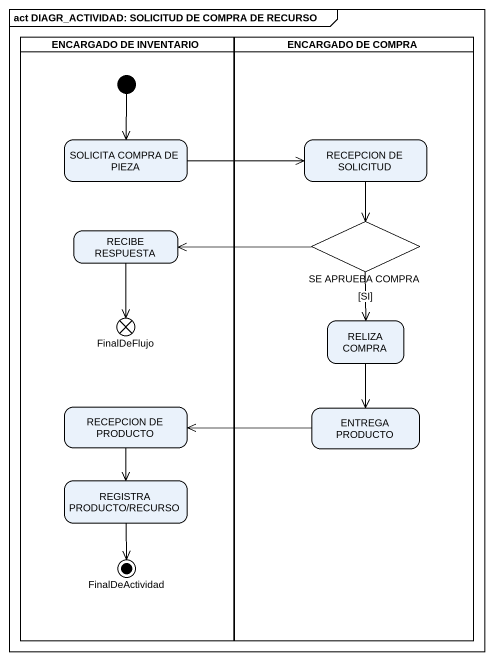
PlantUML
@startuml
mainframe act DIAGR_ACTIVIDAD: SOLICITUD DE COMPRA DE RECURSO
hide empty description
state "ENCARGADO DE INVENTARIO" as ENCARGADO_DE_INVENTARIO <<partition>> {
  state "SOLICITA COMPRA DE PIEZA" as SOLICITA_COMPRA_DE_PIEZA
  state "RECIBE RESPUESTA" as RECIBE_RESPUESTA
  state FinalDeFlujo <<end>>
  state "RECEPCION DE PRODUCTO" as RECEPCION_DE_PRODUCTO
  state "REGISTRA PRODUCTO/RECURSO" as REGISTRA_PRODUCTO_RECURSO
  state FinalDeActividad <<end>>
  [*] --> SOLICITA_COMPRA_DE_PIEZA
}
state "ENCARGADO DE COMPRA" as ENCARGADO_DE_COMPRA <<partition>> {
  state "RECEPCION DE SOLICITUD" as RECEPCION_DE_SOLICITUD
  state "SE APRUEBA COMPRA" as SE_APRUEBA_COMPRA <<choice>>
  state "RELIZA COMPRA" as RELIZA_COMPRA
  state "ENTREGA PRODUCTO" as ENTREGA_PRODUCTO
}
SOLICITA_COMPRA_DE_PIEZA -right-> RECEPCION_DE_SOLICITUD
RECEPCION_DE_SOLICITUD --> SE_APRUEBA_COMPRA
RECIBE_RESPUESTA --> FinalDeFlujo
SE_APRUEBA_COMPRA -left-> RECIBE_RESPUESTA
SE_APRUEBA_COMPRA --> RELIZA_COMPRA : [SI]
RELIZA_COMPRA --> ENTREGA_PRODUCTO
RECEPCION_DE_PRODUCTO --> REGISTRA_PRODUCTO_RECURSO
ENTREGA_PRODUCTO -left-> RECEPCION_DE_PRODUCTO
REGISTRA_PRODUCTO_RECURSO --> FinalDeActividad
@enduml
